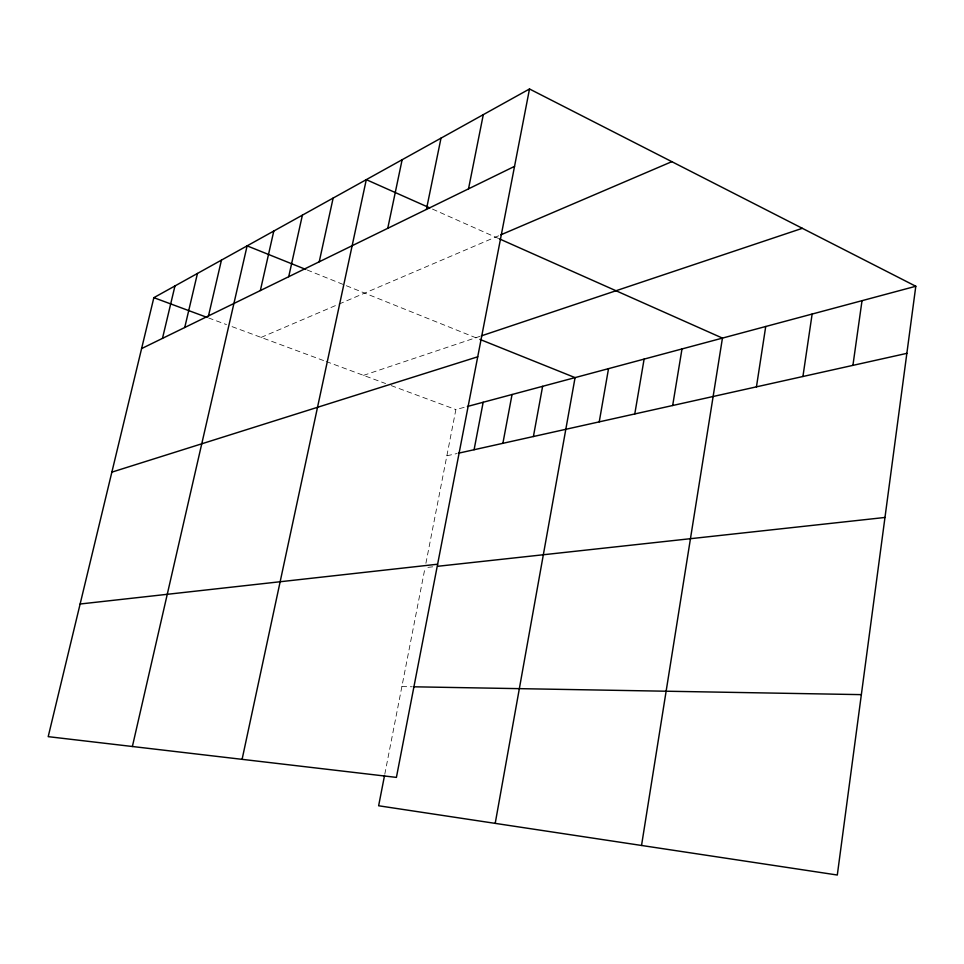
<?xml version="1.0" encoding="UTF-8"?>
<svg xmlns="http://www.w3.org/2000/svg" width="964" height="964" viewBox="0 0 964 964"><rect width="100%" height="100%" fill="white"/><g stroke="black" fill="none" stroke-linecap="round" stroke-linejoin="round"><path stroke-width="0.72" stroke-dasharray="4.82 3.62" d="M384.793 774.225L425.064 567.663M425.907 563.313L455.876 409.579L465.937 406.88M261.123 337.412L336.291 305.239M339.003 304.082L499.521 235.397M363.524 375.358L479.939 336.352M446.874 455.791L456.9 453.562M427.908 567.35L435.017 566.579M401.868 686.597L412.291 686.778M208.513 317.927L226.504 324.591M232.047 326.639L324.784 361.006M326.157 361.512L385.636 383.552M391.167 385.6L455.876 409.579M307.179 269.992L478.542 338.834M432.511 209.104L499.497 238.915"/><path stroke-width="1.45" d="M529.501 88.977L396.409 777.394L48.2 736.653L153.854 297.671L529.501 88.977L915.8 286.26L837.306 875.023L378.635 805.771L384.516 775.659M852.923 365.356L862.021 300.672M802.928 376.49L812.134 314.059M756.451 386.841L765.729 326.495M641.53 845.464L722.446 338.099L499.497 238.915M672.667 405.507L681.994 348.944M634.782 413.942L644.109 359.102M599.234 421.858L608.525 368.646M495.207 823.364L575.074 377.623L479.903 339.388M533.405 436.523L542.624 386.323M502.883 443.32L512.041 394.517M474.083 449.73L483.169 402.265M468.516 188.848L483.301 114.644M426.413 209.417L441.006 138.141M387.757 228.311L402.133 159.735M242.097 759.343L366.296 179.653L429.799 207.899M319.229 261.786L333.146 198.066M288.718 276.704L302.395 215.153M260.352 290.562L273.8 231.035M132.381 746.51L247.121 245.856L305.781 269.426M208.489 315.903L221.455 260.111M184.739 327.507L197.451 273.451M162.482 338.376L174.966 285.947M141.6 348.582L514.547 166.362M500.858 234.818L671.824 161.663M481.313 335.882L802.337 228.311M111.86 472.143L477.734 356.788M467.371 406.495L915.8 286.26M458.334 453.237L906.859 353.354M80.12 604.006L437.62 564.217M437.861 566.266L884.976 517.463M413.785 686.802L861.358 694.634M153.854 297.671L207.115 317.409"/></g></svg>
